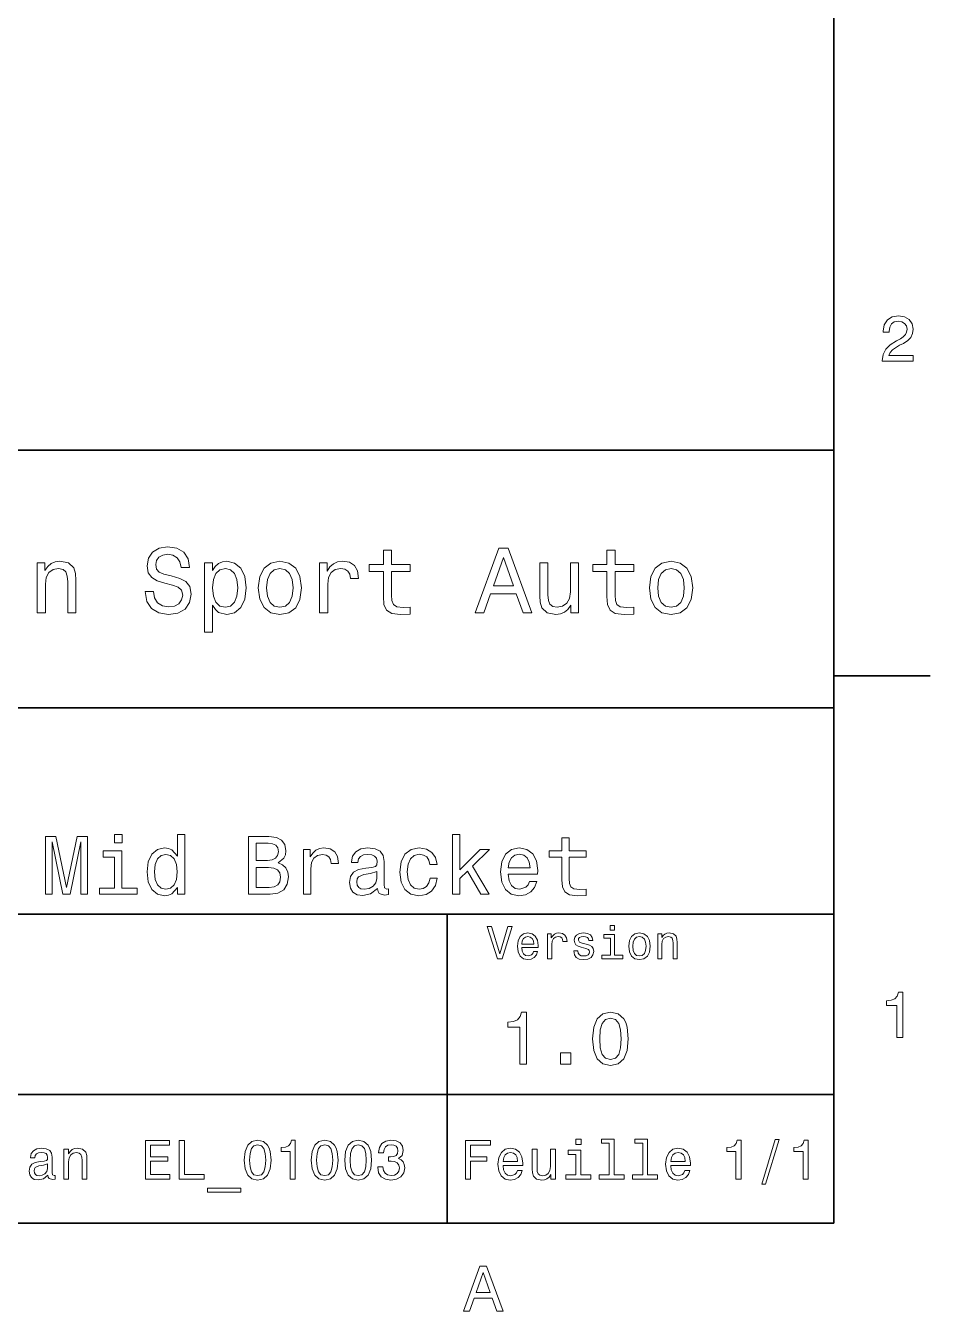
# Model space of a CAD drawing. Extents: x 0 to 297, y 0 to 210.
# Drawn here: x 224.3 to 294.5, y 3.2 to 103 of the extents above; entities that cross this region are included whole.
import ezdxf

# ---------------------------------------------------------------- set-up
doc = ezdxf.new("R2010")
doc.units = 0

msp = doc.modelspace()

# ---------------------------------------------------------------- linework, layer by layer
at = {"color": 7, "lineweight": 35}
for p, q in [((287, 10), (287, 200)), ((97, 70), (287, 70)), ((287, 70), (287, 10)), ((162, 50), (287, 50)), ((162, 34), (287, 34)), ((257, 10), (257, 34)), ((162, 20), (287, 20)), ((10, 10), (287, 10)), ((97, 10), (287, 10))]:
    msp.add_line(p, q, dxfattribs=at)
at = {"color": 7, "lineweight": 35, "ltscale": 0.1875}
msp.add_line((287, 52.5), (294.5, 52.5), dxfattribs=at)
at = {"color": 7, "lineweight": 13}
for points in [[(290.76947, 76.916786), (293.175079, 76.916786), (293.175079, 77.350502), (291.273773, 77.350502), (291.3797, 77.587532), (291.561249, 77.784218), (292.121033, 78.142288), (292.418579, 78.293587), (292.751434, 78.510445), (292.988464, 78.762604), (293.124634, 79.060158), (293.175079, 79.398056), (293.089355, 79.821686), (292.852325, 80.154541), (292.489197, 80.366356), (292.020172, 80.442001), (291.536041, 80.35627), (291.167877, 80.119232), (290.930847, 79.740997), (290.850159, 79.241714), (290.850159, 79.171112), (291.309082, 79.171112), (291.309082, 79.211456), (291.354462, 79.554398), (291.490631, 79.806557), (291.707489, 79.967941), (291.994965, 80.023415), (292.287476, 79.972984), (292.504333, 79.846901), (292.645538, 79.650215), (292.695984, 79.403099), (292.660675, 79.171112), (292.56485, 78.974426), (292.403473, 78.802956), (292.181549, 78.651657), (291.884003, 78.490273), (291.389771, 78.177589), (291.041779, 77.844742), (290.835022, 77.441284), (290.76947, 76.931915)], [(234.20462, 59.030979), (233.548996, 59.030979), (233.693085, 58.267288), (234.053314, 57.70533), (234.608078, 57.366714), (235.357361, 57.244236), (236.099426, 57.359509), (236.654175, 57.67651), (237.007202, 58.17363), (237.136902, 58.82925), (237.028824, 59.420029), (236.726227, 59.801872), (236.236313, 60.054031), (235.580704, 60.241352), (235.018738, 60.378242), (234.651306, 60.536743), (234.442368, 60.767288), (234.377533, 61.127522), (234.442368, 61.451729), (234.629684, 61.696686), (234.917877, 61.862389), (235.314133, 61.920029), (235.71759, 61.84798), (236.034592, 61.653458), (236.24353, 61.32925), (236.344391, 60.889767), (237, 60.889767), (237, 60.904179), (236.884735, 61.581409), (236.546112, 62.085732), (236.01297, 62.402737), (235.292511, 62.510807), (234.644104, 62.402737), (234.139771, 62.100143), (233.815567, 61.631844), (233.700287, 61.026657), (233.793961, 60.486309), (234.067734, 60.118874), (234.5, 59.873917), (235.09079, 59.6866), (235.674362, 59.520893), (236.113831, 59.362389), (236.380402, 59.131844), (236.47406, 58.757202), (236.387619, 58.375359), (236.164276, 58.087173), (235.825653, 57.907059), (235.386169, 57.849422), (234.896255, 57.928673), (234.521622, 58.159222), (234.283875, 58.533859)], [(252.05043, 60.579971), (252.05043, 58.64193), (252.093658, 58.015129), (252.29538, 57.582851), (252.698853, 57.330688), (253.383286, 57.244236), (254.132568, 57.280258), (254.132568, 57.827808), (253.585022, 57.78458), (253.087891, 57.842216), (252.82132, 58.022331), (252.706055, 58.324928), (252.684448, 58.75), (252.684448, 60.579971), (254.132568, 60.579971), (254.132568, 61.120316), (252.684448, 61.120316), (252.684448, 62.251438), (252.05043, 62.251438), (252.05043, 61.120316), (250.955322, 61.120316), (250.955322, 60.579971)], [(259.175781, 57.381123), (259.838623, 57.381123), (260.364563, 58.850864), (262.360229, 58.850864), (262.886169, 57.381123), (263.563416, 57.381123), (261.733429, 62.388329), (260.998566, 62.388329)], [(269.399109, 60.579971), (269.399109, 58.64193), (269.442352, 58.015129), (269.644073, 57.582851), (270.047546, 57.330688), (270.731995, 57.244236), (271.481262, 57.280258), (271.481262, 57.827808), (270.933716, 57.78458), (270.436584, 57.842216), (270.170013, 58.022331), (270.054749, 58.324928), (270.033142, 58.75), (270.033142, 60.579971), (271.481262, 60.579971), (271.481262, 61.120316), (270.033142, 61.120316), (270.033142, 62.251438), (269.399109, 62.251438), (269.399109, 61.120316), (268.304016, 61.120316), (268.304016, 60.579971)], [(225.177246, 57.381123), (225.811249, 57.381123), (225.811249, 59.614552), (225.876083, 60.12608), (226.085022, 60.500717), (226.409225, 60.731266), (226.841507, 60.817722), (227.187317, 60.745674), (227.403458, 60.551151), (227.511536, 60.226944), (227.547546, 59.794666), (227.547546, 57.381123), (228.181564, 57.381123), (228.181564, 59.924351), (228.15274, 60.435879), (228.023056, 60.86095), (227.597992, 61.25), (226.935165, 61.386887), (226.567719, 61.336452), (226.257935, 61.199566), (225.991364, 60.969017), (225.782425, 60.659222), (225.782425, 61.25), (225.177246, 61.25)], [(238.786743, 60.652016), (238.786743, 61.25), (238.15274, 61.25), (238.15274, 55.882565), (238.786743, 55.882565), (238.786743, 57.971901), (239.010101, 57.633286), (239.262253, 57.409943), (239.896271, 57.244236), (240.50145, 57.381123), (240.976959, 57.791786), (241.286743, 58.440201), (241.402023, 59.319164), (241.286743, 60.190922), (240.976959, 60.839336), (240.50145, 61.242794), (239.896271, 61.386887), (239.550446, 61.343658), (239.255051, 61.206772), (239.002899, 60.976223)], [(242.338623, 59.311958), (242.453888, 58.432995), (242.785309, 57.78458), (243.311249, 57.381123), (244.017303, 57.244236), (244.716141, 57.381123), (245.242081, 57.777374), (245.573486, 58.425793), (245.695969, 59.311958), (245.573486, 60.190922), (245.242081, 60.846542), (244.716141, 61.242794), (244.017303, 61.386887), (243.311249, 61.242794), (242.785309, 60.839336), (242.453888, 60.190922)], [(247.100861, 57.381123), (247.734863, 57.381123), (247.734863, 59.592937), (247.799713, 60.12608), (247.994232, 60.507923), (248.311249, 60.738472), (248.736313, 60.817722), (249.053314, 60.767288), (249.291077, 60.623199), (249.435165, 60.378242), (249.485596, 60.046829), (250.126801, 60.046829), (250.040344, 60.630402), (249.802597, 61.048271), (249.406342, 61.30043), (248.865997, 61.386887), (248.498566, 61.32925), (248.181549, 61.185158), (247.900574, 60.940201), (247.677246, 60.608788), (247.677246, 61.25), (247.100861, 61.25)], [(260.595093, 59.463257), (261.365997, 61.667866), (262.136902, 59.463257)], [(267.194519, 61.25), (266.560516, 61.25), (266.560516, 59.016571), (266.488464, 58.497837), (266.279541, 58.123196), (265.955322, 57.892651), (265.530243, 57.820602), (265.19165, 57.878242), (264.975494, 58.051151), (264.853027, 58.346542), (264.824219, 58.764408), (264.824219, 61.25), (264.190186, 61.25), (264.190186, 58.706772), (264.211792, 58.195244), (264.348694, 57.770172), (264.766571, 57.381123), (265.436584, 57.244236), (265.796814, 57.294666), (266.106628, 57.424351), (266.373199, 57.647694), (266.589325, 57.971901), (266.589325, 57.381123), (267.194519, 57.381123)], [(272.698853, 59.311958), (272.814117, 58.432995), (273.145508, 57.78458), (273.671448, 57.381123), (274.377502, 57.244236), (275.076355, 57.381123), (275.602295, 57.777374), (275.933716, 58.425793), (276.056183, 59.311958), (275.933716, 60.190922), (275.602295, 60.846542), (275.076355, 61.242794), (274.377502, 61.386887), (273.671448, 61.242794), (273.145508, 60.839336), (272.814117, 60.190922)], [(239.788193, 57.8134), (239.363129, 57.907059), (239.053314, 58.195244), (238.858795, 58.663544), (238.793945, 59.319164), (238.858795, 59.967579), (239.053314, 60.435879), (239.363129, 60.716858), (239.788193, 60.817722), (240.177246, 60.716858), (240.48703, 60.428673), (240.681564, 59.960373), (240.753601, 59.319164), (240.681564, 58.67075), (240.48703, 58.195244), (240.177246, 57.907059)], [(242.98703, 59.319164), (243.05188, 59.967579), (243.253601, 60.435879), (243.57782, 60.72406), (244.017303, 60.824928), (244.449585, 60.72406), (244.773773, 60.443081), (244.97551, 59.967579), (245.047546, 59.319164), (244.97551, 58.663544), (244.773773, 58.188038), (244.449585, 57.899853), (244.017303, 57.806194), (243.57782, 57.899853), (243.253601, 58.188038), (243.05188, 58.663544)], [(273.34726, 59.319164), (273.412109, 59.967579), (273.613831, 60.435879), (273.938019, 60.72406), (274.377502, 60.824928), (274.809784, 60.72406), (275.134003, 60.443081), (275.335724, 59.967579), (275.407776, 59.319164), (275.335724, 58.663544), (275.134003, 58.188038), (274.809784, 57.899853), (274.377502, 57.806194), (273.938019, 57.899853), (273.613831, 58.188038), (273.412109, 58.663544)], [(225.830688, 35.530258), (226.329971, 35.530258), (226.329971, 39.615273), (227.172913, 35.530258), (227.73056, 35.530258), (228.567001, 39.615273), (228.567001, 35.530258), (229.072769, 35.530258), (229.072769, 40.030258), (228.281708, 40.030258), (227.451736, 36.061958), (226.62825, 40.030258), (225.830688, 40.030258)], [(231.776657, 40.185879), (231.17363, 40.185879), (231.17363, 39.537464), (231.776657, 39.537464)], [(236.056198, 36.068443), (236.056198, 35.530258), (236.626801, 35.530258), (236.626801, 40.185879), (236.062683, 40.185879), (236.062683, 38.480545), (235.62825, 38.973343), (235.362396, 39.090057), (235.057648, 39.135445), (234.506485, 39.005764), (234.078537, 38.642651), (233.799713, 38.059078), (233.702454, 37.274494), (233.799713, 36.489914), (234.078537, 35.899857), (234.506485, 35.530258), (235.057648, 35.407059), (235.362396, 35.45245), (235.634735, 35.569164)], [(243.876083, 37.961815), (244.329971, 38.337894), (244.446686, 38.590778), (244.485596, 38.902016), (244.401306, 39.388329), (244.148422, 39.738472), (243.739914, 39.95245), (243.169312, 40.030258), (241.567719, 40.030258), (241.567719, 35.530258), (243.260086, 35.530258), (243.863113, 35.621037), (244.310516, 35.886887), (244.58934, 36.308357), (244.6866, 36.87896), (244.628235, 37.261528), (244.472626, 37.57925), (244.219742, 37.812679)], [(257.414978, 35.530258), (257.985596, 35.530258), (257.985596, 36.755764), (258.582153, 37.332851), (259.606628, 35.530258), (260.248566, 35.530258), (258.971191, 37.728386), (260.280975, 39.012245), (259.561249, 39.012245), (257.985596, 37.443081), (257.985596, 40.185879), (257.414978, 40.185879)], [(265.909241, 38.409222), (265.909241, 36.664986), (265.94812, 36.100864), (266.1297, 35.711815), (266.492798, 35.484871), (267.108795, 35.407059), (267.783142, 35.43948), (267.783142, 35.932274), (267.290344, 35.893372), (266.842957, 35.945244), (266.603027, 36.107349), (266.499268, 36.379681), (266.479828, 36.762245), (266.479828, 38.409222), (267.783142, 38.409222), (267.783142, 38.895531), (266.479828, 38.895531), (266.479828, 39.913544), (265.909241, 39.913544), (265.909241, 38.895531), (264.923645, 38.895531), (264.923645, 38.409222)], [(243.046112, 38.162823), (242.164276, 38.162823), (242.164276, 39.492073), (243.097992, 39.492073), (243.44812, 39.453171), (243.694519, 39.336452), (243.843658, 39.135445), (243.895538, 38.837173), (243.837173, 38.538902), (243.681549, 38.331409), (243.41571, 38.201729)], [(245.840775, 35.530258), (246.411377, 35.530258), (246.411377, 37.520893), (246.469742, 38.000721), (246.644806, 38.344379), (246.930115, 38.551872), (247.312683, 38.623199), (247.597992, 38.577808), (247.811951, 38.448124), (247.94165, 38.227665), (247.98703, 37.929394), (248.564117, 37.929394), (248.486313, 38.454609), (248.272339, 38.830692), (247.91571, 39.057636), (247.429398, 39.135445), (247.098694, 39.083572), (246.8134, 38.953888), (246.560516, 38.733429), (246.359512, 38.435158), (246.359512, 39.012245), (245.840775, 39.012245)], [(251.598709, 35.98415), (251.598709, 35.964695), (251.631134, 35.744236), (251.728394, 35.588615), (252.136902, 35.465416), (252.45462, 35.517288), (252.45462, 35.958214), (252.318451, 35.938759), (252.136902, 36.023052), (252.104462, 36.282421), (252.104462, 38.085014), (252.026672, 38.545387), (251.799713, 38.869595), (251.404175, 39.064121), (250.846542, 39.135445), (250.30188, 39.057636), (249.899857, 38.837173), (249.646973, 38.493515), (249.562683, 38.039623), (249.562683, 38.000721), (250.074936, 38.000721), (250.120331, 38.273052), (250.26297, 38.467579), (250.496399, 38.584293), (250.827087, 38.629681), (251.144806, 38.59726), (251.371765, 38.5), (251.507935, 38.331409), (251.553314, 38.09798), (251.527374, 37.825645), (251.423645, 37.68948), (251.164276, 37.624638), (250.677948, 37.572765), (250.120331, 37.456051), (249.724792, 37.248558), (249.491364, 36.924351), (249.420044, 36.444523), (249.484863, 36.016571), (249.685883, 35.698845), (250.010101, 35.497837), (250.457489, 35.426514), (251.060516, 35.562679)], [(255.651306, 37.858067), (256.215424, 37.858067), (256.098694, 38.376801), (255.819885, 38.785301), (255.385452, 39.038185), (254.82132, 39.135445), (254.198853, 39.005764), (253.72551, 38.642651), (253.427246, 38.052593), (253.323486, 37.261528), (253.420746, 36.476944), (253.71254, 35.893372), (254.172913, 35.530258), (254.80188, 35.407059), (255.359512, 35.504322), (255.793945, 35.776657), (256.092224, 36.204609), (256.221924, 36.775215), (255.677246, 36.775215), (255.579971, 36.412102), (255.398422, 36.139767), (255.139053, 35.97118), (254.82132, 35.919308), (254.425797, 36.003601), (254.140503, 36.262966), (253.965424, 36.684437), (253.907074, 37.280979), (253.965424, 37.864552), (254.146973, 38.286022), (254.438766, 38.545387), (254.82132, 38.636166), (255.158508, 38.577808), (255.411377, 38.428673), (255.579971, 38.182274)], [(261.739929, 37.105907), (264.022339, 37.105907), (264.028809, 37.371758), (263.925079, 38.117435), (263.639771, 38.675072), (263.185883, 39.012245), (262.582855, 39.135445), (261.992798, 39.005764), (261.53891, 38.642651), (261.247131, 38.052593), (261.143372, 37.274494), (261.240631, 36.476944), (261.53241, 35.893372), (261.979828, 35.530258), (262.563416, 35.407059), (263.069153, 35.491352), (263.484161, 35.711815), (263.78891, 36.061958), (263.963989, 36.528816), (263.399841, 36.528816), (263.283142, 36.269451), (263.114563, 36.074928), (262.634735, 35.919308), (262.265137, 35.990631), (261.986328, 36.217579), (261.804749, 36.587173), (261.739929, 37.086452)], [(231.757202, 36.010086), (231.757202, 38.895531), (230.291794, 38.895531), (230.291794, 38.409222), (231.1866, 38.409222), (231.1866, 36.010086), (230.019455, 36.010086), (230.019455, 35.530258), (232.937317, 35.530258), (232.937317, 36.010086)], [(235.154907, 38.623199), (235.530975, 38.532421), (235.816284, 38.279537), (235.984879, 37.858067), (236.049713, 37.274494), (235.984879, 36.684437), (235.816284, 36.262966), (235.530975, 36.003601), (235.154907, 35.919308), (234.798279, 36.003601), (234.52594, 36.262966), (234.344391, 36.690922), (234.286026, 37.274494), (234.344391, 37.851585), (234.52594, 38.273052), (234.798279, 38.532421)], [(261.739929, 37.585735), (261.811249, 38.033138), (261.986328, 38.363831), (262.252167, 38.564842), (262.602295, 38.636166), (262.945984, 38.564842), (263.211823, 38.363831), (263.373932, 38.033138), (263.432281, 37.585735)], [(243.188766, 36.068443), (242.164276, 36.068443), (242.164276, 37.618156), (243.130402, 37.618156), (243.53891, 37.572765), (243.830688, 37.4366), (244.005768, 37.203171), (244.064117, 36.865993), (244.005768, 36.509365), (243.843658, 36.262966), (243.57132, 36.113831)], [(251.533875, 36.749279), (251.456055, 36.412102), (251.248566, 36.152737), (250.937317, 35.98415), (250.554749, 35.925793), (250.308365, 35.958214), (250.133301, 36.061958), (250.023056, 36.243515), (249.990631, 36.496395), (250.016571, 36.723343), (250.120331, 36.885445), (250.535309, 37.067001), (251.060516, 37.14481), (251.533875, 37.30043)], [(261.71109, 33.03458), (261.08429, 30.905619), (260.439484, 33.03458), (260.09726, 33.03458), (260.904175, 30.530979), (261.264404, 30.530979), (262.053314, 33.03458)], [(269.992798, 33.117435), (269.657776, 33.117435), (269.657776, 32.757202), (269.992798, 32.757202)], [(262.784576, 31.40634), (264.052582, 31.40634), (264.056183, 31.554033), (263.998566, 31.9683), (263.840057, 32.278099), (263.587891, 32.465416), (263.252869, 32.533859), (262.925079, 32.461815), (262.672913, 32.260086), (262.510803, 31.932276), (262.453156, 31.5), (262.507202, 31.056915), (262.669312, 30.732708), (262.917877, 30.530979), (263.242065, 30.462536), (263.523041, 30.509365), (263.753601, 30.631844), (263.922913, 30.826368), (264.020172, 31.085733), (263.706787, 31.085733), (263.641937, 30.941643), (263.548279, 30.833572), (263.281708, 30.747118), (263.076355, 30.786743), (262.921478, 30.912823), (262.820618, 31.118155), (262.784576, 31.395533)], [(262.784576, 31.672911), (262.824219, 31.921469), (262.921478, 32.105186), (263.069153, 32.216858), (263.263702, 32.256485), (263.45462, 32.216858), (263.602295, 32.105186), (263.692352, 31.921469), (263.724792, 31.672911)], [(264.794678, 30.530979), (265.111664, 30.530979), (265.111664, 31.636887), (265.144104, 31.903458), (265.241364, 32.094379), (265.399841, 32.209652), (265.612396, 32.249279), (265.770905, 32.224064), (265.889771, 32.152016), (265.961823, 32.029537), (265.98703, 31.863832), (266.307648, 31.863832), (266.264404, 32.155621), (266.145538, 32.364552), (265.947418, 32.490635), (265.677246, 32.533859), (265.49353, 32.505043), (265.335022, 32.432995), (265.194519, 32.310516), (265.082855, 32.144814), (265.082855, 32.465416), (264.794678, 32.465416)], [(267.791779, 31.658501), (267.485596, 31.730547), (267.258636, 31.8134), (267.182983, 31.982708), (267.20462, 32.101585), (267.280273, 32.188038), (267.40274, 32.242073), (267.579254, 32.263687), (267.748566, 32.242073), (267.881836, 32.177231), (267.968292, 32.079971), (268.004333, 31.950287), (268.314117, 31.950287), (268.314117, 31.957493), (268.260101, 32.191643), (268.112396, 32.375359), (267.881836, 32.490635), (267.579254, 32.533859), (267.273041, 32.490635), (267.049713, 32.371758), (266.90921, 32.195244), (266.865997, 31.971901), (266.898407, 31.755764), (266.999268, 31.604465), (267.164978, 31.496397), (267.406342, 31.420748), (267.759369, 31.334293), (267.975494, 31.244236), (268.033142, 31.17219), (268.054749, 31.064121), (268.022339, 30.930836), (267.935883, 30.829971), (267.79538, 30.765129), (267.608063, 30.743515), (267.409943, 30.765129), (267.265839, 30.840778), (267.168579, 30.963255), (267.128967, 31.132565), (266.822754, 31.132565), (266.873199, 30.844379), (267.020905, 30.635447), (267.255035, 30.509365), (267.579254, 30.462536), (267.917877, 30.509365), (268.166412, 30.635447), (268.317719, 30.837175), (268.371765, 31.100143), (268.332123, 31.327089), (268.220459, 31.481987), (268.036743, 31.582851)], [(269.981995, 30.79755), (269.981995, 32.400574), (269.167877, 32.400574), (269.167877, 32.130402), (269.664978, 32.130402), (269.664978, 30.79755), (269.016571, 30.79755), (269.016571, 30.530979), (270.637604, 30.530979), (270.637604, 30.79755)], [(271.087891, 31.496397), (271.145538, 31.056915), (271.311249, 30.732708), (271.574219, 30.530979), (271.927246, 30.462536), (272.276672, 30.530979), (272.539612, 30.729107), (272.705322, 31.053314), (272.766571, 31.496397), (272.705322, 31.935879), (272.539612, 32.263687), (272.276672, 32.461815), (271.927246, 32.533859), (271.574219, 32.461815), (271.311249, 32.260086), (271.145538, 31.935879)], [(271.412109, 31.5), (271.444519, 31.824207), (271.54538, 32.058357), (271.707489, 32.20245), (271.927246, 32.25288), (272.143372, 32.20245), (272.305481, 32.061958), (272.406342, 31.824207), (272.442352, 31.5), (272.406342, 31.17219), (272.305481, 30.934437), (272.143372, 30.790344), (271.927246, 30.743515), (271.707489, 30.790344), (271.54538, 30.934437), (271.444519, 31.17219)], [(273.350159, 30.530979), (273.667145, 30.530979), (273.667145, 31.647694), (273.699554, 31.903458), (273.804047, 32.090778), (273.966125, 32.206051), (274.182281, 32.249279), (274.355194, 32.213257), (274.463257, 32.115993), (274.517303, 31.95389), (274.535309, 31.737751), (274.535309, 30.530979), (274.852295, 30.530979), (274.852295, 31.802593), (274.837891, 32.058357), (274.773041, 32.270893), (274.560516, 32.465416), (274.229095, 32.533859), (274.04538, 32.508644), (273.890503, 32.440201), (273.757202, 32.324928), (273.65274, 32.170029), (273.65274, 32.465416), (273.350159, 32.465416)], [(291.909241, 24.416786), (292.368164, 24.416786), (292.368164, 27.942001), (292.025208, 27.942001), (291.934448, 27.634365), (291.752899, 27.427593), (291.475525, 27.306557), (291.092224, 27.266211), (291.092224, 26.90814), (291.909241, 26.90814)], [(262.631134, 22.360231), (263.155609, 22.360231), (263.155609, 26.38905), (262.763702, 26.38905), (262.659943, 26.037464), (262.452454, 25.801153), (262.135437, 25.662825), (261.697418, 25.616714), (261.697418, 25.207493), (262.631134, 25.207493)], [(268.285309, 24.314121), (268.371765, 23.409224), (268.642639, 22.763689), (269.074921, 22.371759), (269.674347, 22.244957), (270.268005, 22.371759), (270.700287, 22.763689), (270.965424, 23.409224), (271.057648, 24.314121), (270.965424, 25.213257), (270.855896, 25.570606), (270.700287, 25.864553), (270.268005, 26.256485), (269.674347, 26.38905), (269.074921, 26.256485), (268.642639, 25.858791), (268.371765, 25.213257)], [(268.838623, 24.314121), (268.884735, 25.011528), (269.028809, 25.51297), (269.288177, 25.806917), (269.674347, 25.910664), (270.054749, 25.806917), (270.314117, 25.51297), (270.458221, 25.011528), (270.504333, 24.314121), (270.458221, 23.610952), (270.314117, 23.10951), (270.054749, 22.815563), (269.674347, 22.717581), (269.288177, 22.815563), (269.028809, 23.10951), (268.884735, 23.610952)], [(265.806915, 22.360231), (266.602295, 22.360231), (266.602295, 23.219021), (265.806915, 23.219021)], [(233.574921, 13.428675), (235.476944, 13.428675), (235.476944, 13.791787), (233.97261, 13.791787), (233.97261, 14.807637), (235.312668, 14.807637), (235.312668, 15.166427), (233.97261, 15.166427), (233.97261, 16.065563), (235.442352, 16.065563), (235.442352, 16.428675), (233.574921, 16.428675)], [(236.207489, 13.428675), (238.135437, 13.428675), (238.135437, 13.791787), (236.605179, 13.791787), (236.605179, 16.428675), (236.207489, 16.428675)], [(241.247833, 14.894093), (241.312668, 14.215418), (241.515839, 13.731268), (241.840057, 13.43732), (242.289612, 13.342219), (242.734863, 13.43732), (243.059067, 13.731268), (243.257919, 14.215418), (243.327087, 14.894093), (243.257919, 15.568444), (243.175781, 15.836456), (243.059067, 16.056917), (242.734863, 16.350864), (242.289612, 16.450289), (241.840057, 16.350864), (241.515839, 16.052593), (241.312668, 15.568444)], [(241.662811, 14.894093), (241.697403, 15.417148), (241.805466, 15.793228), (242, 16.013689), (242.289612, 16.091499), (242.574921, 16.013689), (242.76944, 15.793228), (242.877518, 15.417148), (242.912094, 14.894093), (242.877518, 14.366715), (242.76944, 13.990634), (242.574921, 13.770173), (242.289612, 13.696686), (242, 13.770173), (241.805466, 13.990634), (241.697403, 14.366715)], [(244.814117, 13.428675), (245.207489, 13.428675), (245.207489, 16.450289), (244.913544, 16.450289), (244.835724, 16.1866), (244.680115, 16.009367), (244.442352, 15.905621), (244.113831, 15.871038), (244.113831, 15.564121), (244.814117, 15.564121)], [(246.452438, 14.894093), (246.517288, 14.215418), (246.720459, 13.731268), (247.044662, 13.43732), (247.494232, 13.342219), (247.939468, 13.43732), (248.263687, 13.731268), (248.462524, 14.215418), (248.531693, 14.894093), (248.462524, 15.568444), (248.380402, 15.836456), (248.263687, 16.056917), (247.939468, 16.350864), (247.494232, 16.450289), (247.044662, 16.350864), (246.720459, 16.052593), (246.517288, 15.568444)], [(246.867432, 14.894093), (246.902008, 15.417148), (247.010086, 15.793228), (247.204605, 16.013689), (247.494232, 16.091499), (247.779526, 16.013689), (247.97406, 15.793228), (248.082123, 15.417148), (248.116714, 14.894093), (248.082123, 14.366715), (247.97406, 13.990634), (247.779526, 13.770173), (247.494232, 13.696686), (247.204605, 13.770173), (247.010086, 13.990634), (246.902008, 14.366715)], [(249.054749, 14.894093), (249.119583, 14.215418), (249.322754, 13.731268), (249.646973, 13.43732), (250.096527, 13.342219), (250.541779, 13.43732), (250.865982, 13.731268), (251.064835, 14.215418), (251.134003, 14.894093), (251.064835, 15.568444), (250.982697, 15.836456), (250.865982, 16.056917), (250.541779, 16.350864), (250.096527, 16.450289), (249.646973, 16.350864), (249.322754, 16.052593), (249.119583, 15.568444)], [(249.469727, 14.894093), (249.504318, 15.417148), (249.612381, 15.793228), (249.806915, 16.013689), (250.096527, 16.091499), (250.381836, 16.013689), (250.576355, 15.793228), (250.684433, 15.417148), (250.719009, 14.894093), (250.684433, 14.366715), (250.576355, 13.990634), (250.381836, 13.770173), (250.096527, 13.696686), (249.806915, 13.770173), (249.612381, 13.990634), (249.504318, 14.366715)], [(251.609497, 14.371037), (251.609497, 14.340778), (251.678665, 13.925793), (251.881836, 13.614553), (252.201721, 13.415707), (252.625351, 13.342219), (253.074921, 13.415707), (253.412094, 13.605908), (253.628235, 13.908502), (253.706039, 14.297551), (253.671463, 14.552594), (253.576355, 14.760087), (253.420746, 14.92003), (253.213257, 15.036744), (253.494232, 15.270173), (253.593658, 15.641932), (253.528809, 15.979107), (253.342926, 16.23415), (253.040344, 16.394093), (252.625351, 16.450289), (252.236298, 16.381124), (251.938034, 16.190922), (251.743515, 15.888329), (251.678665, 15.486312), (251.678665, 15.456053), (252.0634, 15.456053), (252.097977, 15.73271), (252.210373, 15.931557), (252.391922, 16.052593), (252.646973, 16.095821), (252.87175, 16.061239), (253.036011, 15.970462), (253.135437, 15.823487), (253.174347, 15.62464), (253.135437, 15.412825), (253.031693, 15.270173), (252.850143, 15.183718), (252.603745, 15.157782), (252.43515, 15.162104), (252.43515, 14.820605), (252.646973, 14.829251), (252.919296, 14.790346), (253.122467, 14.6866), (253.243515, 14.518012), (253.286743, 14.297551), (253.239182, 14.04683), (253.113831, 13.860951), (252.914978, 13.744237), (252.651291, 13.705332), (252.378952, 13.748559), (252.180115, 13.878242), (252.054749, 14.085735), (252.007202, 14.371037)], [(258.414978, 13.428675), (258.817017, 13.428675), (258.817017, 14.807637), (260.079254, 14.807637), (260.079254, 15.166427), (258.817017, 15.166427), (258.817017, 16.065563), (260.368866, 16.065563), (260.368866, 16.428675), (258.414978, 16.428675)], [(267.389038, 16.532421), (266.98703, 16.532421), (266.98703, 16.100145), (267.389038, 16.100145)], [(269.572052, 16.212536), (269.572052, 13.748559), (268.789612, 13.748559), (268.789612, 13.428675), (270.73056, 13.428675), (270.73056, 13.748559), (269.952454, 13.748559), (269.952454, 16.532421), (268.975494, 16.532421), (268.975494, 16.212536)], [(272.174347, 16.212536), (272.174347, 13.748559), (271.391937, 13.748559), (271.391937, 13.428675), (273.332855, 13.428675), (273.332855, 13.748559), (272.554749, 13.748559), (272.554749, 16.532421), (271.57782, 16.532421), (271.57782, 16.212536)], [(279.416443, 13.428675), (279.809814, 13.428675), (279.809814, 16.450289), (279.515839, 16.450289), (279.438049, 16.1866), (279.28241, 16.009367), (279.044678, 15.905621), (278.716125, 15.871038), (278.716125, 15.564121), (279.416443, 15.564121)], [(281.42218, 13.026657), (281.720459, 13.026657), (282.766571, 16.510807), (282.463989, 16.510807)], [(284.621033, 13.428675), (285.014404, 13.428675), (285.014404, 16.450289), (284.720459, 16.450289), (284.642639, 16.1866), (284.48703, 16.009367), (284.249268, 15.905621), (283.920746, 15.871038), (283.920746, 15.564121), (284.621033, 15.564121)], [(226.01297, 13.731268), (226.01297, 13.7183), (226.034592, 13.571326), (226.099426, 13.46758), (226.371765, 13.385448), (226.583588, 13.42003), (226.583588, 13.713977), (226.492798, 13.701009), (226.371765, 13.757205), (226.350159, 13.930116), (226.350159, 15.131845), (226.298279, 15.438761), (226.146973, 15.6549), (225.883286, 15.784582), (225.511536, 15.832133), (225.148422, 15.78026), (224.880402, 15.633286), (224.711823, 15.404179), (224.655624, 15.101585), (224.655624, 15.075649), (224.997131, 15.075649), (225.027374, 15.257205), (225.122482, 15.386889), (225.278107, 15.464698), (225.498566, 15.494957), (225.710388, 15.473343), (225.861679, 15.408502), (225.952454, 15.29611), (225.982712, 15.140491), (225.965424, 14.958934), (225.896255, 14.868156), (225.723343, 14.824928), (225.399139, 14.790346), (225.027374, 14.712537), (224.763687, 14.574208), (224.608078, 14.358069), (224.560516, 14.038185), (224.60376, 13.752882), (224.737762, 13.541066), (224.953888, 13.407061), (225.252167, 13.35951), (225.654175, 13.450289)], [(227.236313, 13.428675), (227.616714, 13.428675), (227.616714, 14.768732), (227.655624, 15.075649), (227.780975, 15.300432), (227.97551, 15.438761), (228.234879, 15.490635), (228.442368, 15.447407), (228.572052, 15.330692), (228.636887, 15.136168), (228.658508, 14.876801), (228.658508, 13.428675), (229.03891, 13.428675), (229.03891, 14.954612), (229.021622, 15.261528), (228.943817, 15.516571), (228.688766, 15.75), (228.291077, 15.832133), (228.070618, 15.801874), (227.884735, 15.719741), (227.724792, 15.581412), (227.599426, 15.395534), (227.599426, 15.75), (227.236313, 15.75)], [(261.341492, 14.479107), (262.863098, 14.479107), (262.867432, 14.656341), (262.798279, 15.153459), (262.608063, 15.525217), (262.305481, 15.75), (261.903473, 15.832133), (261.510101, 15.745678), (261.207489, 15.503603), (261.01297, 15.110231), (260.943817, 14.591499), (261.008636, 14.059798), (261.203156, 13.67075), (261.501434, 13.428675), (261.890503, 13.346542), (262.227661, 13.402739), (262.504333, 13.549712), (262.707489, 13.783141), (262.824219, 14.09438), (262.44812, 14.09438), (262.370331, 13.92147), (262.257935, 13.791787), (261.938049, 13.688041), (261.69165, 13.735591), (261.505768, 13.886888), (261.384735, 14.133286), (261.341492, 14.466139)], [(261.341492, 14.798992), (261.389038, 15.097262), (261.505768, 15.317724), (261.682983, 15.45173), (261.916412, 15.49928), (262.145538, 15.45173), (262.322754, 15.317724), (262.430847, 15.097262), (262.469727, 14.798992)], [(265.400574, 15.75), (265.020172, 15.75), (265.020172, 14.409943), (264.976959, 14.098703), (264.851593, 13.873919), (264.657074, 13.735591), (264.402008, 13.692364), (264.198853, 13.726946), (264.069153, 13.830692), (263.995667, 14.007925), (263.978394, 14.258646), (263.978394, 15.75), (263.597992, 15.75), (263.597992, 14.224064), (263.610962, 13.917148), (263.693085, 13.662104), (263.943817, 13.428675), (264.345825, 13.346542), (264.561951, 13.376801), (264.747833, 13.454611), (264.907776, 13.588617), (265.037476, 13.783141), (265.037476, 13.428675), (265.400574, 13.428675)], [(267.376068, 13.748559), (267.376068, 15.672191), (266.399139, 15.672191), (266.399139, 15.347983), (266.995667, 15.347983), (266.995667, 13.748559), (266.21759, 13.748559), (266.21759, 13.428675), (268.162811, 13.428675), (268.162811, 13.748559)], [(274.353027, 14.479107), (275.874634, 14.479107), (275.878967, 14.656341), (275.809814, 15.153459), (275.619598, 15.525217), (275.317017, 15.75), (274.914978, 15.832133), (274.521606, 15.745678), (274.219025, 15.503603), (274.024506, 15.110231), (273.955322, 14.591499), (274.020172, 14.059798), (274.214691, 13.67075), (274.51297, 13.428675), (274.902008, 13.346542), (275.239197, 13.402739), (275.515839, 13.549712), (275.719025, 13.783141), (275.835724, 14.09438), (275.459656, 14.09438), (275.381836, 13.92147), (275.26944, 13.791787), (274.949554, 13.688041), (274.703186, 13.735591), (274.517303, 13.886888), (274.39624, 14.133286), (274.353027, 14.466139)], [(274.353027, 14.798992), (274.400574, 15.097262), (274.517303, 15.317724), (274.694519, 15.45173), (274.927948, 15.49928), (275.157074, 15.45173), (275.33429, 15.317724), (275.442352, 15.097262), (275.481262, 14.798992)], [(225.969742, 14.241355), (225.917877, 14.016571), (225.779541, 13.84366), (225.572052, 13.731268), (225.317017, 13.692364), (225.15274, 13.713977), (225.036026, 13.783141), (224.96254, 13.904179), (224.940933, 14.072767), (224.958221, 14.224064), (225.027374, 14.332133), (225.304047, 14.453171), (225.654175, 14.505044), (225.969742, 14.60879)], [(238.386154, 12.711096), (238.386154, 12.408502), (240.988464, 12.408502), (240.988464, 12.711096)], [(258.266846, 3.166787), (258.730835, 3.166787), (259.098999, 4.195605), (260.495972, 4.195605), (260.864105, 3.166787), (261.338165, 3.166787), (260.05719, 6.67183), (259.542786, 6.67183)], [(259.260376, 4.624279), (259.799988, 6.167507), (260.33963, 4.624279)]]:
    msp.add_lwpolyline(points, close=True, dxfattribs=at)

doc.saveas('drawing.dxf')
